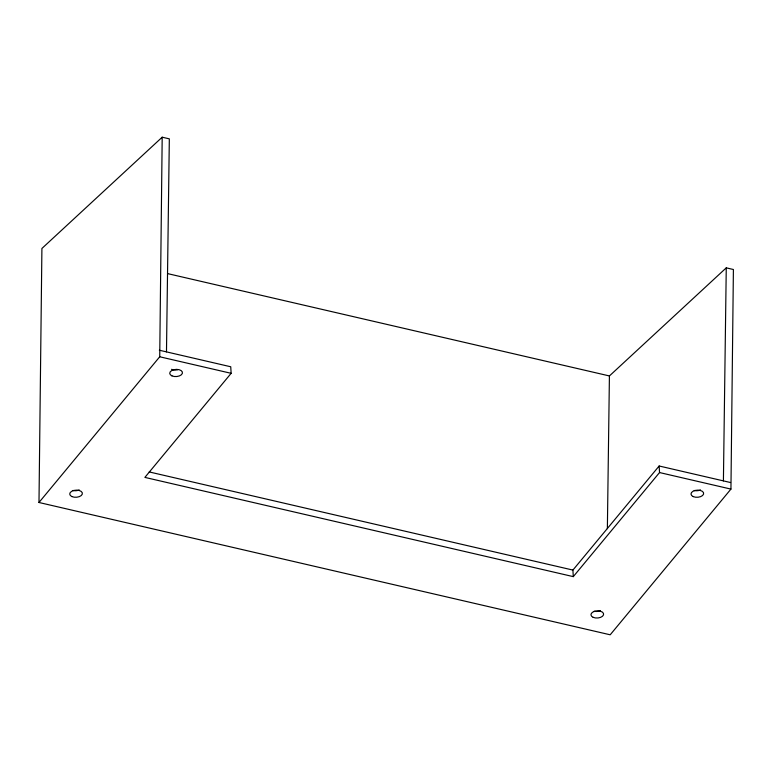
<?xml version="1.0" encoding="UTF-8"?>
<svg xmlns="http://www.w3.org/2000/svg" width="772" height="772" viewBox="0 0 772 772"><rect width="100%" height="100%" fill="white"/><g stroke="black" fill="none" stroke-linecap="round" stroke-linejoin="round"><path stroke-width="1.16" d="M607.371 528.646L609.417 375.945L726.259 267.855L733.4 269.505L730.939 489.091L610.198 634.796L38.986 502.495L159.727 356.78L162.188 137.204L169.329 138.854L166.482 351.878M723.412 480.879L726.259 267.855M159.341 350.227L230.741 366.768L231.137 373.32L144.885 477.395L573.297 576.636L659.539 472.551L659.153 465.998L730.553 482.539M573.297 576.636L572.911 570.074L659.153 465.998M162.188 137.204L41.91 248.468L38.986 502.495M167.63 273.616L609.417 375.945M159.727 356.78L231.137 373.32M659.539 472.551L730.939 489.091M149.199 471.933L572.911 570.074M177.801 369.73A6.379 3.59 -3.4 0 1 171.548 369.315M79.236 489.969A6.35 3.571 -3.4 0 1 72.906 490.481M600.462 610.7A6.35 3.571 -3.4 0 1 594.141 611.221M700.503 489.969A6.35 3.571 -3.4 0 1 694.182 490.49M171.934 375.868A6.379 3.59 -3.4 0 0 182.356 373.397A6.379 3.59 -3.4 0 0 173.999 369.672A6.379 3.59 -3.4 0 0 171.934 375.868M71.912 496.579A6.35 3.571 -3.4 0 0 82.286 494.128A6.35 3.571 -3.4 0 0 73.967 490.423A6.35 3.571 -3.4 0 0 71.912 496.579M593.137 617.32A6.35 3.571 -3.4 0 0 603.521 614.859A6.35 3.571 -3.4 0 0 595.202 611.154A6.35 3.571 -3.4 0 0 593.137 617.32M693.188 496.589A6.35 3.571 -3.4 0 0 703.562 494.128A6.35 3.571 -3.4 0 0 695.244 490.423A6.35 3.571 -3.4 0 0 693.188 496.589"/></g></svg>
